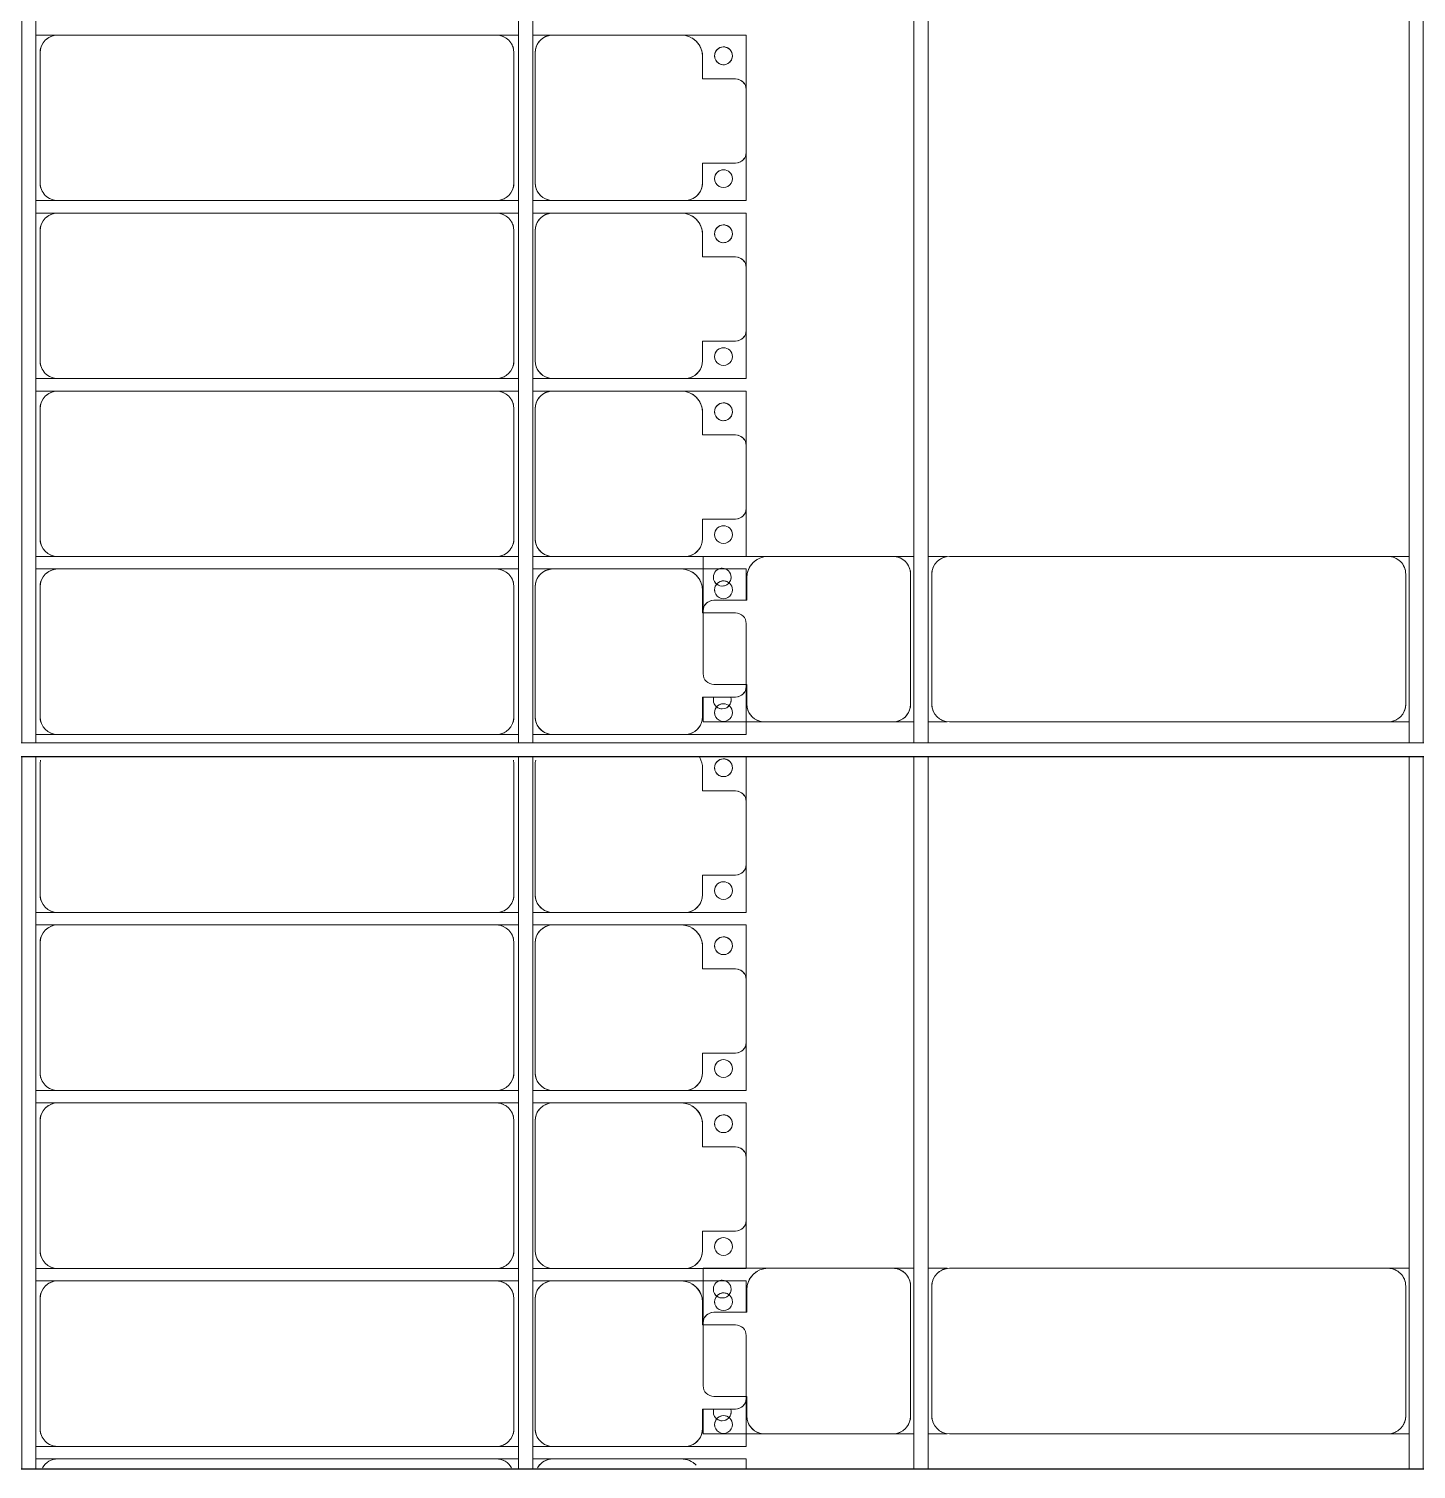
# Model space of a CAD drawing. Header units: millimetres. Extents: x -248177 to 167033, y 156986 to 268923.
# Drawn here: x -168838 to -164943, y 208419 to 212465 of the extents above; entities that cross this region are included whole.
import ezdxf

# ---------------------------------------------------------------- set-up
doc = ezdxf.new("R2010")
doc.units = ezdxf.units.MM
for name, color, linetype, lineweight in [('A-DETL-MBND', 5, 'Continuous', 9), ('A-GENM', 13, 'Continuous', 9), ('S-BEAM', 12, 'Continuous', 9)]:
    doc.layers.add(name, color=color, linetype=linetype, lineweight=lineweight)

# ---------------------------------------------------------------- blocks, each defined once
blk = doc.blocks.new('Dải phao đi lại kèm đỡ invester - DẢI PHAO ĐI LẠI-18009-BỐ TRÍ KHUNG KẾT CẤU BÈ PIN 02')
at = {"layer": 'A-DETL-MBND', "color": 8}
for p, q in [((21758.4, 1312.2), (21911.8, 1312.2)), ((21758.4, 1129.7), (21758.4, 1312.2)), ((21758.4, 1312.2), (21758.4, 1129.7)), ((21911.8, 1312.2), (21758.4, 1312.2)), ((22088.2, 1312.2), (21911.8, 1312.2)), ((22088.2, 1312.2), (22223.4, 1312.2)), ((22223.4, 1312.2), (22088.2, 1312.2)), ((22223.4, 1312.2), (22223.4, 1139.7)), ((22223.4, 1139.7), (22223.4, 1312.2)), ((22258.4, 1312.2), (22411.8, 1312.2)), ((22258.4, 1129.7), (22258.4, 1312.2)), ((22258.4, 1312.2), (22258.4, 1129.7)), ((22411.8, 1312.2), (22258.4, 1312.2)), ((22588.2, 1312.2), (22411.8, 1312.2)), ((22588.2, 1312.2), (22723.4, 1312.2)), ((22723.4, 1312.2), (22588.2, 1312.2)), ((22723.4, 1312.2), (22723.4, 1139.7)), ((22723.4, 1139.7), (22723.4, 1312.2)), ((22758.4, 1312.2), (22911.8, 1312.2)), ((22758.4, 1129.7), (22758.4, 1312.2)), ((22758.4, 1312.2), (22758.4, 1129.7)), ((22911.8, 1312.2), (22758.4, 1312.2)), ((23088.2, 1312.2), (22911.8, 1312.2)), ((23088.2, 1312.2), (23223.4, 1312.2)), ((23223.4, 1312.2), (23088.2, 1312.2)), ((23223.4, 1312.2), (23223.4, 1139.7)), ((23223.4, 1225), (23223.4, 1312.2)), ((23258.4, 1312.2), (23346.8, 1312.2)), ((23258.4, 1129.7), (23258.4, 1312.2)), ((23258.4, 1303), (23258.4, 1270.2)), ((23588.2, 1312.2), (23411.8, 1312.2)), ((23588.2, 1312.2), (23723.4, 1312.2)), ((23723.4, 1312.2), (23686.7, 1312.2)), ((23723.4, 1312.2), (23723.4, 1139.7)), ((23723.4, 1139.7), (23723.4, 1312.2)), ((23786.3, 1312.2), (23911.8, 1312.2)), ((23911.8, 1312.2), (23786.3, 1312.2)), ((24088.2, 1312.2), (23911.8, 1312.2)), ((24088.2, 1312.2), (24223.4, 1312.2)), ((24223.4, 1312.2), (24088.2, 1312.2)), ((24223.4, 1312.2), (24223.4, 1139.7)), ((24223.4, 1139.7), (24223.4, 1312.2)), ((24258.4, 1312.2), (24411.8, 1312.2)), ((24258.4, 1129.7), (24258.4, 1312.2)), ((24258.4, 1312.2), (24258.4, 1129.7)), ((24411.8, 1312.2), (24258.4, 1312.2)), ((24588.2, 1312.2), (24411.8, 1312.2)), ((24588.2, 1312.2), (24723.4, 1312.2)), ((24723.4, 1312.2), (24588.2, 1312.2)), ((24723.4, 1312.2), (24723.4, 1139.7)), ((24723.4, 1139.7), (24723.4, 1312.2)), ((24758.4, 1312.2), (24911.8, 1312.2)), ((24758.4, 1129.7), (24758.4, 1312.2)), ((24758.4, 1312.2), (24758.4, 1129.7)), ((24911.8, 1312.2), (24758.4, 1312.2)), ((25088.2, 1312.2), (24911.8, 1312.2)), ((25088.2, 1312.2), (25223.4, 1312.2)), ((25223.4, 1312.2), (25088.2, 1312.2)), ((25223.4, 1312.2), (25223.4, 1139.7)), ((25223.4, 1225), (25223.4, 1312.2)), ((25258.4, 1312.2), (25346.8, 1312.2)), ((25258.4, 1129.7), (25258.4, 1312.2)), ((25258.4, 1303), (25258.4, 1270.2)), ((25588.2, 1312.2), (25411.8, 1312.2)), ((25588.2, 1312.2), (25723.4, 1312.2)), ((25723.4, 1312.2), (25686.7, 1312.2)), ((25723.4, 1312.2), (25723.4, 1139.7)), ((25723.4, 1139.7), (25723.4, 1312.2)), ((25758.4, 1312.2), (25786.3, 1312.2)), ((25758.4, 1129.7), (25758.4, 1312.2)), ((25758.4, 1312.2), (25758.4, 1129.7)), ((25786.3, 1312.2), (25758.4, 1312.2)), ((21881.8, 1282.2), (21881.8, 1189.7)), ((22118.2, 1189.7), (22118.2, 1282.2)), ((22381.8, 1282.2), (22381.8, 1189.7)), ((22618.2, 1189.7), (22618.2, 1282.2)), ((22881.8, 1282.2), (22881.8, 1189.7)), ((23118.2, 1189.7), (23118.2, 1282.2)), ((23258.4, 1261.7), (23258.4, 1208.6)), ((23381.8, 1282.2), (23381.8, 1189.7)), ((23618.2, 1189.7), (23618.2, 1282.2)), ((23881.8, 1282.2), (23881.8, 1189.7)), ((24118.2, 1189.7), (24118.2, 1282.2)), ((24381.8, 1282.2), (24381.8, 1189.7)), ((24618.2, 1189.7), (24618.2, 1282.2)), ((24881.8, 1282.2), (24881.8, 1189.7)), ((25118.2, 1189.7), (25118.2, 1282.2)), ((25258.4, 1261.7), (25258.4, 1208.6)), ((25381.8, 1282.2), (25381.8, 1189.7)), ((25618.2, 1189.7), (25618.2, 1282.2)), ((21881.8, 1189.7), (21818.4, 1189.7)), ((22173.4, 1189.7), (22118.2, 1189.7)), ((22381.8, 1189.7), (22318.4, 1189.7)), ((22673.4, 1189.7), (22618.2, 1189.7)), ((22881.8, 1189.7), (22818.4, 1189.7)), ((23173.4, 1189.7), (23118.2, 1189.7)), ((23223.4, 1139.7), (23223.4, 1192.1)), ((23258.4, 1193.7), (23258.4, 1129.7)), ((23381.8, 1189.7), (23318.4, 1189.7)), ((23673.4, 1189.7), (23618.2, 1189.7)), ((23881.8, 1189.7), (23818.4, 1189.7)), ((24173.4, 1189.7), (24118.2, 1189.7)), ((24381.8, 1189.7), (24318.4, 1189.7)), ((24673.4, 1189.7), (24618.2, 1189.7)), ((24881.8, 1189.7), (24818.4, 1189.7)), ((25173.4, 1189.7), (25118.2, 1189.7)), ((25223.4, 1139.7), (25223.4, 1192.1)), ((25258.4, 1193.7), (25258.4, 1129.7)), ((25381.8, 1189.7), (25318.4, 1189.7)), ((25673.4, 1189.7), (25618.2, 1189.7)), ((22223.4, 769.7), (22223.4, 1139.7)), ((22723.4, 769.7), (22723.4, 1139.7)), ((23223.4, 769.7), (23223.4, 1139.7)), ((23723.4, 769.7), (23723.4, 1139.7)), ((24223.4, 769.7), (24223.4, 1139.7)), ((24723.4, 769.7), (24723.4, 1139.7)), ((25223.4, 769.7), (25223.4, 1139.7)), ((25723.4, 769.7), (25723.4, 1139.7)), ((21758.4, 1129.7), (21758.4, 769.7)), ((22258.4, 1129.7), (22258.4, 769.7)), ((22758.4, 1129.7), (22758.4, 769.7)), ((23258.4, 1129.7), (23258.4, 769.7)), ((24258.4, 1129.7), (24258.4, 769.7)), ((24758.4, 1129.7), (24758.4, 769.7)), ((25258.4, 1129.7), (25258.4, 769.7)), ((25758.4, 1129.7), (25758.4, 769.7)), ((21758.4, 713.2), (21758.4, 769.7)), ((21758.4, 713.2), (21758.4, 769.7)), ((22223.4, 769.7), (22223.4, 713.2)), ((22223.4, 769.7), (22223.4, 713.2)), ((22258.4, 713.2), (22258.4, 769.7)), ((22258.4, 713.2), (22258.4, 769.7)), ((22723.4, 769.7), (22723.4, 713.2)), ((22723.4, 769.7), (22723.4, 713.2)), ((22758.4, 713.2), (22758.4, 769.7)), ((22758.4, 713.2), (22758.4, 769.7)), ((23223.4, 769.7), (23223.4, 713.2)), ((23223.4, 769.7), (23223.4, 713.2)), ((23258.4, 713.2), (23258.4, 769.7)), ((23258.4, 713.2), (23258.4, 769.7)), ((23723.4, 769.7), (23723.4, 713.2)), ((23723.4, 769.7), (23723.4, 713.2)), ((24223.4, 769.7), (24223.4, 713.2)), ((24223.4, 769.7), (24223.4, 713.2)), ((24258.4, 713.2), (24258.4, 769.7)), ((24258.4, 713.2), (24258.4, 769.7)), ((24723.4, 769.7), (24723.4, 713.2)), ((24723.4, 769.7), (24723.4, 713.2)), ((24758.4, 713.2), (24758.4, 769.7)), ((24758.4, 713.2), (24758.4, 769.7)), ((25223.4, 769.7), (25223.4, 713.2)), ((25223.4, 769.7), (25223.4, 713.2)), ((25258.4, 713.2), (25258.4, 769.7)), ((25258.4, 713.2), (25258.4, 769.7)), ((25723.4, 769.7), (25723.4, 713.2)), ((25723.4, 769.7), (25723.4, 713.2)), ((25758.4, 713.2), (25758.4, 769.7)), ((25758.4, 713.2), (25758.4, 769.7)), ((21808.4, 719.7), (22173.4, 719.7)), ((22308.4, 719.7), (22673.4, 719.7)), ((22808.4, 719.7), (23173.4, 719.7)), ((23308.4, 719.7), (23673.4, 719.7)), ((23808.4, 719.7), (24173.4, 719.7)), ((24308.4, 719.7), (24673.4, 719.7)), ((24808.4, 719.7), (25173.4, 719.7)), ((25308.4, 719.7), (25673.4, 719.7)), ((21758.4, 610.3), (21758.4, 673.2)), ((21758.4, 610.3), (21758.4, 673.2)), ((22173.4, 660.3), (21808.4, 660.3)), ((22223.4, 673.2), (22223.4, 610.3)), ((22223.4, 673.2), (22223.4, 610.3)), ((22258.4, 610.3), (22258.4, 673.2)), ((22258.4, 610.3), (22258.4, 673.2)), ((22673.4, 660.3), (22308.4, 660.3)), ((22723.4, 673.2), (22723.4, 610.3)), ((22723.4, 673.2), (22723.4, 610.3)), ((22758.4, 610.3), (22758.4, 673.2)), ((22758.4, 610.3), (22758.4, 673.2)), ((23173.4, 660.3), (22808.4, 660.3)), ((23223.4, 673.2), (23223.4, 610.3)), ((23223.4, 673.2), (23223.4, 610.3)), ((23258.4, 610.3), (23258.4, 673.2)), ((23258.4, 610.3), (23258.4, 673.2)), ((23673.4, 660.3), (23308.4, 660.3)), ((23723.4, 673.2), (23723.4, 610.3)), ((23723.4, 673.2), (23723.4, 610.3)), ((24173.4, 660.3), (23808.4, 660.3)), ((24223.4, 673.2), (24223.4, 610.3)), ((24223.4, 673.2), (24223.4, 610.3)), ((24258.4, 610.3), (24258.4, 673.2)), ((24258.4, 610.3), (24258.4, 673.2)), ((24673.4, 660.3), (24308.4, 660.3)), ((24723.4, 673.2), (24723.4, 610.3)), ((24723.4, 673.2), (24723.4, 610.3)), ((24758.4, 610.3), (24758.4, 673.2)), ((24758.4, 610.3), (24758.4, 673.2)), ((25173.4, 660.3), (24808.4, 660.3)), ((25223.4, 673.2), (25223.4, 610.3)), ((25223.4, 673.2), (25223.4, 610.3)), ((25258.4, 610.3), (25258.4, 673.2)), ((25258.4, 610.3), (25258.4, 673.2)), ((25673.4, 660.3), (25308.4, 660.3)), ((25723.4, 673.2), (25723.4, 610.3)), ((25723.4, 673.2), (25723.4, 610.3)), ((25758.4, 610.3), (25758.4, 673.2)), ((25758.4, 610.3), (25758.4, 673.2)), ((21758.4, 610.3), (21758.4, -620.3)), ((22223.4, -620.3), (22223.4, 610.3)), ((22258.4, 610.3), (22258.4, -620.3)), ((22723.4, -620.3), (22723.4, 610.3)), ((22758.4, 610.3), (22758.4, -620.3)), ((23223.4, -620.3), (23223.4, 610.3)), ((23258.4, 610.3), (23258.4, -620.3)), ((23723.4, -620.3), (23723.4, 610.3)), ((24223.4, -620.3), (24223.4, 610.3)), ((24258.4, 610.3), (24258.4, -620.3)), ((24723.4, -620.3), (24723.4, 610.3)), ((24758.4, 610.3), (24758.4, -620.3)), ((25223.4, -620.3), (25223.4, 610.3)), ((25258.4, 610.3), (25258.4, -620.3)), ((25723.4, -620.3), (25723.4, 610.3)), ((25758.4, 610.3), (25758.4, -620.3)), ((21758.4, -681.8), (21758.4, -620.3)), ((21758.4, -681.8), (21758.4, -620.3)), ((22223.4, -620.3), (22223.4, -681.8)), ((22223.4, -620.3), (22223.4, -681.8)), ((22258.4, -681.8), (22258.4, -620.3)), ((22258.4, -681.8), (22258.4, -620.3)), ((22723.4, -620.3), (22723.4, -681.8)), ((22723.4, -620.3), (22723.4, -681.8)), ((22758.4, -681.8), (22758.4, -620.3)), ((22758.4, -681.8), (22758.4, -620.3)), ((23223.4, -620.3), (23223.4, -681.8)), ((23223.4, -620.3), (23223.4, -681.8)), ((23258.4, -681.8), (23258.4, -620.3)), ((23258.4, -681.8), (23258.4, -620.3)), ((23723.4, -620.3), (23723.4, -681.8)), ((23723.4, -620.3), (23723.4, -681.8)), ((24223.4, -620.3), (24223.4, -681.8)), ((24223.4, -620.3), (24223.4, -681.8)), ((24258.4, -681.8), (24258.4, -620.3)), ((24258.4, -681.8), (24258.4, -620.3)), ((24723.4, -620.3), (24723.4, -681.8)), ((24723.4, -620.3), (24723.4, -681.8)), ((24758.4, -681.8), (24758.4, -620.3)), ((24758.4, -681.8), (24758.4, -620.3)), ((25223.4, -620.3), (25223.4, -681.8)), ((25223.4, -620.3), (25223.4, -681.8)), ((25258.4, -681.8), (25258.4, -620.3)), ((25258.4, -681.8), (25258.4, -620.3)), ((25723.4, -620.3), (25723.4, -681.8)), ((25723.4, -620.3), (25723.4, -681.8)), ((25758.4, -681.8), (25758.4, -620.3)), ((25758.4, -681.8), (25758.4, -620.3)), ((21808.4, -670.3), (22173.4, -670.3)), ((22308.4, -670.3), (22673.4, -670.3)), ((22808.4, -670.3), (23173.4, -670.3)), ((23308.4, -670.3), (23673.4, -670.3)), ((23808.4, -670.3), (24173.4, -670.3)), ((24308.4, -670.3), (24673.4, -670.3)), ((24808.4, -670.3), (25173.4, -670.3)), ((25308.4, -670.3), (25673.4, -670.3))]:
    blk.add_line(p, q, dxfattribs=at)
for centre, radius, start, end in [((21911.8, 1282.2), 30, 90, 180), ((21911.8, 1282.2), 30, 105, 165), ((21911.8, 1282.2), 30, 135, 165), ((21911.8, 1282.2), 30, 135, 165), ((22088.2, 1282.2), 30, 360, 90), ((22088.2, 1282.2), 30, 60, 75), ((22088.2, 1282.2), 30, 15, 75), ((22088.2, 1282.2), 30, 60, 75), ((22088.2, 1282.2), 30, 15, 30), ((22088.2, 1282.2), 30, 15, 30), ((22411.8, 1282.2), 30, 90, 180), ((22411.8, 1282.2), 30, 105, 165), ((22411.8, 1282.2), 30, 135, 165), ((22411.8, 1282.2), 30, 135, 165), ((22588.2, 1282.2), 30, 0, 90), ((22588.2, 1282.2), 30, 60, 75), ((22588.2, 1282.2), 30, 15, 75), ((22588.2, 1282.2), 30, 60, 75), ((22588.2, 1282.2), 30, 15, 30), ((22588.2, 1282.2), 30, 15, 30), ((22911.8, 1282.2), 30, 90, 180), ((22911.8, 1282.2), 30, 105, 165), ((22911.8, 1282.2), 30, 135, 165), ((22911.8, 1282.2), 30, 135, 165), ((23088.2, 1282.2), 30, 360, 90), ((23088.2, 1282.2), 30, 60, 75), ((23088.2, 1282.2), 30, 15, 75), ((23088.2, 1282.2), 30, 60, 75), ((23088.2, 1282.2), 30, 15, 30), ((23088.2, 1282.2), 30, 15, 30), ((23411.8, 1282.2), 30, 90, 180), ((23588.2, 1282.2), 30, 0, 90), ((23588.2, 1282.2), 30, 15, 75), ((23911.8, 1282.2), 30, 90, 180), ((23911.8, 1282.2), 30, 105, 165), ((23911.8, 1282.2), 30, 135, 165), ((23911.8, 1282.2), 30, 135, 165), ((24088.2, 1282.2), 30, 360, 90), ((24088.2, 1282.2), 30, 60, 75), ((24088.2, 1282.2), 30, 15, 75), ((24088.2, 1282.2), 30, 60, 75), ((24088.2, 1282.2), 30, 15, 30), ((24088.2, 1282.2), 30, 15, 30), ((24411.8, 1282.2), 30, 90, 180), ((24411.8, 1282.2), 30, 105, 165), ((24411.8, 1282.2), 30, 135, 165), ((24411.8, 1282.2), 30, 135, 165), ((24588.2, 1282.2), 30, 360, 90), ((24588.2, 1282.2), 30, 60, 75), ((24588.2, 1282.2), 30, 15, 75), ((24588.2, 1282.2), 30, 60, 75), ((24588.2, 1282.2), 30, 15, 30), ((24588.2, 1282.2), 30, 15, 30), ((24911.8, 1282.2), 30, 90, 180), ((24911.8, 1282.2), 30, 105, 165), ((24911.8, 1282.2), 30, 135, 165), ((24911.8, 1282.2), 30, 135, 165), ((25088.2, 1282.2), 30, 360, 90), ((25088.2, 1282.2), 30, 60, 75), ((25088.2, 1282.2), 30, 15, 75), ((25088.2, 1282.2), 30, 60, 75), ((25088.2, 1282.2), 30, 15, 30), ((25088.2, 1282.2), 30, 15, 30), ((25411.8, 1282.2), 30, 90, 180), ((25588.2, 1282.2), 30, 360, 90), ((25588.2, 1282.2), 30, 15, 75), ((21816.8, 1248.6), 25, 90, 270), ((21816.8, 1248.6), 25, 90, 255), ((21816.8, 1248.6), 25, 270, 90), ((21816.8, 1248.6), 25, 300, 90), ((22161.8, 1248.6), 25, 90, 270), ((22161.8, 1248.6), 25, 90, 180), ((22161.8, 1248.6), 25, 270, 90), ((22161.8, 1248.6), 25, 270, 90), ((22316.8, 1248.6), 25, 90, 270), ((22316.8, 1248.6), 25, 90, 255), ((22316.8, 1248.6), 25, 270, 90), ((22316.8, 1248.6), 25, 300, 90), ((22661.8, 1248.6), 25, 90, 270), ((22661.8, 1248.6), 25, 90, 180), ((22661.8, 1248.6), 25, 270, 90), ((22661.8, 1248.6), 25, 270, 90), ((22816.8, 1248.6), 25, 90, 270), ((22816.8, 1248.6), 25, 90, 255), ((22816.8, 1248.6), 25, 270, 90), ((22816.8, 1248.6), 25, 300, 90), ((23161.8, 1248.6), 25, 90, 270), ((23161.8, 1248.6), 25, 90, 180), ((23161.8, 1248.6), 25, 270, 90), ((23161.8, 1248.6), 25, 270, 90), ((23316.8, 1248.6), 25, 90, 270), ((23316.8, 1248.6), 25, 148.2066, 255), ((23316.8, 1248.6), 25, 270, 90), ((23661.8, 1248.6), 25, 90, 270), ((23661.8, 1248.6), 25, 135, 180), ((23661.8, 1248.6), 25, 270, 90), ((23816.8, 1248.6), 25, 90, 270), ((23816.8, 1248.6), 25, 90, 255), ((23816.8, 1248.6), 25, 270, 90), ((23816.8, 1248.6), 25, 300, 90), ((24161.8, 1248.6), 25, 90, 270), ((24161.8, 1248.6), 25, 90, 180), ((24161.8, 1248.6), 25, 270, 90), ((24161.8, 1248.6), 25, 270, 90), ((24316.8, 1248.6), 25, 90, 270), ((24316.8, 1248.6), 25, 90, 255), ((24316.8, 1248.6), 25, 270, 90), ((24316.8, 1248.6), 25, 300, 90), ((24661.8, 1248.6), 25, 90, 270), ((24661.8, 1248.6), 25, 90, 180), ((24661.8, 1248.6), 25, 270, 90), ((24661.8, 1248.6), 25, 270, 90), ((24816.8, 1248.6), 25, 90, 270), ((24816.8, 1248.6), 25, 90, 255), ((24816.8, 1248.6), 25, 270, 90), ((24816.8, 1248.6), 25, 356.0401, 90), ((25161.8, 1248.6), 25, 90, 270), ((25161.8, 1248.6), 25, 90, 180), ((25161.8, 1248.6), 25, 270, 90), ((25161.8, 1248.6), 25, 270, 90), ((25316.8, 1248.6), 25, 90, 270), ((25316.8, 1248.6), 25, 148.2834, 255), ((25316.8, 1248.6), 25, 270, 90), ((25661.8, 1248.6), 25, 90, 270), ((25661.8, 1248.6), 25, 135, 180), ((25661.8, 1248.6), 25, 270, 90), ((21816.8, 1248.6), 25, 270, 285), ((22161.8, 1248.6), 25, 195, 255), ((22316.8, 1248.6), 25, 270, 285), ((22661.8, 1248.6), 25, 195, 255), ((22816.8, 1248.6), 25, 270, 285), ((23161.8, 1248.6), 25, 195, 255), ((23316.8, 1248.6), 25, 270, 285), ((23316.8, 1248.6), 25, 300, 315), ((23661.8, 1248.6), 25, 195, 255), ((23661.8, 1248.6), 25, 270, 285), ((23816.8, 1248.6), 25, 270, 285), ((24161.8, 1248.6), 25, 195, 255), ((24316.8, 1248.6), 25, 270, 285), ((24661.8, 1248.6), 25, 195, 255), ((24816.8, 1248.6), 25, 270, 285), ((24816.8, 1248.6), 25, 300, 345), ((25161.8, 1248.6), 25, 195, 255), ((25316.8, 1248.6), 25, 270, 285), ((25316.8, 1248.6), 25, 300, 315), ((25661.8, 1248.6), 25, 195, 255), ((25661.8, 1248.6), 25, 270, 285), ((21818.4, 1129.7), 60, 90, 180), ((21818.4, 1129.7), 60, 90, 150), ((22173.4, 1139.7), 50, 360, 90), ((22173.4, 1139.7), 50, 15, 90), ((22318.4, 1129.7), 60, 90, 180), ((22318.4, 1129.7), 60, 90, 150), ((22673.4, 1139.7), 50, 0, 90), ((22673.4, 1139.7), 50, 15, 90), ((22818.4, 1129.7), 60, 90, 180), ((22818.4, 1129.7), 60, 90, 150), ((23173.4, 1139.7), 50, 0, 90), ((23173.4, 1139.7), 50, 15, 90), ((23318.4, 1129.7), 60, 90, 180), ((23318.4, 1129.7), 60, 90, 150), ((23673.4, 1139.7), 50, 0, 90), ((23673.4, 1139.7), 50, 15, 90), ((23818.4, 1129.7), 60, 90, 120), ((23818.4, 1129.7), 60, 90, 120), ((24173.4, 1139.7), 50, 0, 90), ((24173.4, 1139.7), 50, 15, 90), ((24318.4, 1129.7), 60, 90, 180), ((24318.4, 1129.7), 60, 90, 150), ((24673.4, 1139.7), 50, 0, 90), ((24673.4, 1139.7), 50, 15, 90), ((24818.4, 1129.7), 60, 90, 180), ((24818.4, 1129.7), 60, 90, 150), ((25173.4, 1139.7), 50, 0, 90), ((25173.4, 1139.7), 50, 15, 90), ((25318.4, 1129.7), 60, 90, 180), ((25318.4, 1129.7), 60, 90, 150), ((25673.4, 1139.7), 50, 360, 90), ((25673.4, 1139.7), 50, 15, 90), ((25818.4, 1129.7), 60, 135, 180), ((25818.4, 1129.7), 60, 135, 150), ((21808.4, 769.7), 50, 180, 270), ((22173.4, 769.7), 50, 270, 360), ((22308.4, 769.7), 50, 180, 270), ((22673.4, 769.7), 50, 270, 360), ((22808.4, 769.7), 50, 180, 270), ((23173.4, 769.7), 50, 270, 0), ((23308.4, 769.7), 50, 180, 270), ((23673.4, 769.7), 50, 270, 0), ((24173.4, 769.7), 50, 270, 0), ((24308.4, 769.7), 50, 180, 270), ((24673.4, 769.7), 50, 270, 0), ((24808.4, 769.7), 50, 180, 270), ((25173.4, 769.7), 50, 270, 360), ((25308.4, 769.7), 50, 180, 270), ((25673.4, 769.7), 50, 270, 0), ((25808.4, 769.7), 50, 180, 240), ((21808.4, 769.7), 50, 195, 270), ((22173.4, 769.7), 50, 270, 345), ((22308.4, 769.7), 50, 195, 270), ((22673.4, 769.7), 50, 270, 345), ((22808.4, 769.7), 50, 195, 270), ((23173.4, 769.7), 50, 270, 345), ((23308.4, 769.7), 50, 195, 270), ((23673.4, 769.7), 50, 270, 345), ((24173.4, 769.7), 50, 270, 345), ((24308.4, 769.7), 50, 195, 270), ((24673.4, 769.7), 50, 270, 345), ((24808.4, 769.7), 50, 195, 270), ((25173.4, 769.7), 50, 270, 345), ((25308.4, 769.7), 50, 195, 270), ((25673.4, 769.7), 50, 270, 345), ((25808.4, 769.7), 50, 195, 240), ((23808.4, 769.7), 50, 255, 270), ((23808.4, 769.7), 50, 255, 270), ((21808.4, 610.3), 50, 90, 180), ((21808.4, 610.3), 50, 105, 120), ((22173.4, 610.3), 50, 0, 90), ((22173.4, 610.3), 50, 60, 90), ((22308.4, 610.3), 50, 90, 180), ((22308.4, 610.3), 50, 105, 120), ((22673.4, 610.3), 50, 0, 90), ((22673.4, 610.3), 50, 60, 90), ((22808.4, 610.3), 50, 90, 180), ((22808.4, 610.3), 50, 105, 120), ((23173.4, 610.3), 50, 360, 90), ((23173.4, 610.3), 50, 60, 90), ((23308.4, 610.3), 50, 90, 180), ((23308.4, 610.3), 50, 105, 120), ((23673.4, 610.3), 50, 0, 90), ((23673.4, 610.3), 50, 60, 90), ((23808.4, 610.3), 50, 90, 105), ((24173.4, 610.3), 50, 360, 90), ((24173.4, 610.3), 50, 60, 90), ((24308.4, 610.3), 50, 90, 180), ((24308.4, 610.3), 50, 105, 120), ((24673.4, 610.3), 50, 0, 90), ((24673.4, 610.3), 50, 60, 90), ((24808.4, 610.3), 50, 90, 180), ((24808.4, 610.3), 50, 105, 120), ((25173.4, 610.3), 50, 0, 90), ((25173.4, 610.3), 50, 60, 90), ((25308.4, 610.3), 50, 90, 180), ((25308.4, 610.3), 50, 105, 120), ((25673.4, 610.3), 50, 360, 90), ((25673.4, 610.3), 50, 60, 90), ((25808.4, 610.3), 50, 120, 180), ((21808.4, 610.3), 50, 150, 180), ((22173.4, 610.3), 50, 15, 30), ((22308.4, 610.3), 50, 150, 180), ((22673.4, 610.3), 50, 15, 30), ((22808.4, 610.3), 50, 150, 180), ((23173.4, 610.3), 50, 15, 30), ((23308.4, 610.3), 50, 150, 180), ((23673.4, 610.3), 50, 15, 30), ((24173.4, 610.3), 50, 15, 30), ((24308.4, 610.3), 50, 150, 180), ((24673.4, 610.3), 50, 15, 30), ((24808.4, 610.3), 50, 150, 180), ((25173.4, 610.3), 50, 15, 30), ((25308.4, 610.3), 50, 150, 180), ((25673.4, 610.3), 50, 15, 30), ((25808.4, 610.3), 50, 150, 180), ((21808.4, -620.3), 50, 180, 270), ((21808.4, -620.3), 50, 195, 225), ((22173.4, -620.3), 50, 270, 0), ((22173.4, -620.3), 50, 330, 0), ((22308.4, -620.3), 50, 180, 270), ((22308.4, -620.3), 50, 195, 225), ((22673.4, -620.3), 50, 270, 0), ((22673.4, -620.3), 50, 330, 0), ((22808.4, -620.3), 50, 180, 270), ((22808.4, -620.3), 50, 195, 225), ((23173.4, -620.3), 50, 270, 360), ((23173.4, -620.3), 50, 330, 360), ((23308.4, -620.3), 50, 180, 270), ((23308.4, -620.3), 50, 195, 225), ((23673.4, -620.3), 50, 270, 360), ((23673.4, -620.3), 50, 330, 360), ((24173.4, -620.3), 50, 270, 360), ((24173.4, -620.3), 50, 330, 0), ((24308.4, -620.3), 50, 180, 270), ((24308.4, -620.3), 50, 195, 225), ((24673.4, -620.3), 50, 270, 0), ((24673.4, -620.3), 50, 330, 0), ((24808.4, -620.3), 50, 180, 270), ((24808.4, -620.3), 50, 195, 225), ((25173.4, -620.3), 50, 270, 360), ((25173.4, -620.3), 50, 330, 0), ((25308.4, -620.3), 50, 180, 270), ((25308.4, -620.3), 50, 195, 225), ((25673.4, -620.3), 50, 270, 0), ((25673.4, -620.3), 50, 330, 0), ((25808.4, -620.3), 50, 180, 240), ((25808.4, -620.3), 50, 195, 225), ((21808.4, -620.3), 50, 240, 270), ((22173.4, -620.3), 50, 270, 300), ((22308.4, -620.3), 50, 240, 270), ((22673.4, -620.3), 50, 270, 300), ((22808.4, -620.3), 50, 240, 270), ((23173.4, -620.3), 50, 270, 300), ((23308.4, -620.3), 50, 240, 270), ((23673.4, -620.3), 50, 270, 300), ((23808.4, -620.3), 50, 255, 270), ((23808.4, -620.3), 50, 255, 270), ((24173.4, -620.3), 50, 270, 300), ((24308.4, -620.3), 50, 240, 270), ((24673.4, -620.3), 50, 270, 300), ((24808.4, -620.3), 50, 240, 270), ((25173.4, -620.3), 50, 270, 300), ((25308.4, -620.3), 50, 240, 270), ((25673.4, -620.3), 50, 270, 300)]:
    blk.add_arc(centre, radius, start, end, dxfattribs=at)
blk = doc.blocks.new('Dai phao do pin - DẢI PHAO ĐỠ PIN-V49-BỐ TRÍ KHUNG KẾT CẤU BÈ PIN 02')
at = {"layer": 'A-DETL-MBND', "color": 8}
for p, q in [((-1312.2, 241.6), (-1129.7, 241.6)), ((-1312.2, 88.2), (-1312.2, 241.6)), ((-1312.2, 241.6), (-1312.2, 204.7)), ((-1230, 241.6), (-1312.2, 241.6)), ((-1129.7, 241.6), (-1192.1, 241.6)), ((-779.7, 241.6), (-1129.7, 241.6)), ((-779.7, 241.6), (-720.3, 241.6)), ((-779.7, 241.6), (-720.3, 241.6)), ((-680.3, 241.6), (-627.3, 241.6)), ((-680.3, 241.6), (-627.3, 241.6)), ((610.3, 241.6), (-620.3, 241.6)), ((610.3, 241.6), (669.7, 241.6)), ((610.3, 241.6), (669.7, 241.6)), ((-1189.7, 181.6), (-1189.7, 118.2)), ((-729.7, -173.4), (-729.7, 191.6)), ((-670.3, 191.6), (-670.3, -173.4)), ((660.3, -173.4), (660.3, 191.6)), ((-1312.2, 88.2), (-1312.2, -88.2)), ((-1189.7, 118.2), (-1282.2, 118.2)), ((-1282.2, -118.2), (-1189.7, -118.2)), ((-1189.7, -118.2), (-1189.7, -173.4)), ((-1312.2, -223.4), (-1312.2, -153.2)), ((-1139.7, -223.4), (-1312.2, -223.4)), ((-1294.1, -223.4), (-1271, -223.4)), ((-1252.8, -223.4), (-1213.5, -223.4)), ((-1194.1, -223.4), (-1139.7, -223.4)), ((-1139.7, -223.4), (-779.7, -223.4)), ((-720.3, -223.4), (-779.7, -223.4)), ((-720.3, -223.4), (-779.7, -223.4)), ((-627.3, -223.4), (-680.3, -223.4)), ((-627.3, -223.4), (-680.3, -223.4)), ((-620.3, -223.4), (610.3, -223.4)), ((669.7, -223.4), (610.3, -223.4)), ((669.7, -223.4), (610.3, -223.4))]:
    blk.add_line(p, q, dxfattribs=at)
for centre, radius, start, end in [((-1258.6, 183.2), 25, 0, 180), ((-1258.6, 183.2), 25, 90, 120), ((-1129.7, 181.6), 60, 90, 180), ((-1129.7, 181.6), 60, 120, 180), ((-779.7, 191.6), 50, 360, 90), ((-779.7, 191.6), 50, 360, 75), ((-620.3, 191.6), 50, 90, 180), ((-620.3, 191.6), 50, 150, 180), ((-620.3, 191.6), 50, 105, 135), ((610.3, 191.6), 50, 360, 90), ((610.3, 191.6), 50, 60, 90), ((610.3, 191.6), 50, 15, 30), ((-1258.6, 183.2), 25, 180, 0), ((-1258.6, 183.2), 25, 210, 300), ((-1258.6, 183.2), 25, 330, 360), ((-1282.2, 88.2), 30, 90, 180), ((-1282.2, 88.2), 30, 105, 165), ((-1282.2, -88.2), 30, 180, 270), ((-1258.6, -161.8), 25, 165, 180), ((-1258.6, -161.8), 25, 180, 0), ((-1258.6, -161.8), 25, 285, 0), ((-1258.6, -161.8), 25, 0, 15), ((-1258.6, -161.8), 25, 195, 270), ((-1139.7, -173.4), 50, 180, 270), ((-1139.7, -173.4), 50, 180, 255), ((-779.7, -173.4), 50, 270, 360), ((-779.7, -173.4), 50, 285, 360), ((-620.3, -173.4), 50, 180, 270), ((-620.3, -173.4), 50, 180, 210), ((610.3, -173.4), 50, 270, 360), ((610.3, -173.4), 50, 330, 360), ((-620.3, -173.4), 50, 240, 255), ((610.3, -173.4), 50, 285, 300)]:
    blk.add_arc(centre, radius, start, end, dxfattribs=at)
blk = doc.blocks.new('Dai phao do pin - DẢI PHAO ĐỠ PIN-V50-BỐ TRÍ KHUNG KẾT CẤU BÈ PIN 02')
at = {"layer": 'A-DETL-MBND', "color": 8}
for p, q in [((-1312.2, 241.6), (-1129.7, 241.6)), ((-1312.2, 88.2), (-1312.2, 241.6)), ((-1312.2, 241.6), (-1312.2, 204.7)), ((-1230, 241.6), (-1312.2, 241.6)), ((-1129.7, 241.6), (-1192.1, 241.6)), ((-779.7, 241.6), (-1129.7, 241.6)), ((-779.7, 241.6), (-720.3, 241.6)), ((-779.7, 241.6), (-720.3, 241.6)), ((-680.3, 241.6), (-627.2, 241.6)), ((-680.3, 241.6), (-627.2, 241.6)), ((610.3, 241.6), (-620.3, 241.6)), ((610.3, 241.6), (669.7, 241.6)), ((610.3, 241.6), (669.7, 241.6)), ((-1189.7, 181.6), (-1189.7, 118.2)), ((-729.7, -173.4), (-729.7, 191.6)), ((-670.3, 191.6), (-670.3, -173.4)), ((660.3, -173.4), (660.3, 191.6)), ((-1312.2, 88.2), (-1312.2, -88.2)), ((-1189.7, 118.2), (-1282.2, 118.2)), ((-1282.2, -118.2), (-1189.7, -118.2)), ((-1189.7, -118.2), (-1189.7, -173.4)), ((-1312.2, -223.4), (-1312.2, -153.2)), ((-1139.7, -223.4), (-1312.2, -223.4)), ((-1294.1, -223.4), (-1271, -223.4)), ((-1252.8, -223.4), (-1213.5, -223.4)), ((-1194.1, -223.4), (-1139.7, -223.4)), ((-1139.7, -223.4), (-779.7, -223.4)), ((-720.3, -223.4), (-779.7, -223.4)), ((-720.3, -223.4), (-779.7, -223.4)), ((-627.2, -223.4), (-680.3, -223.4)), ((-627.2, -223.4), (-680.3, -223.4)), ((-620.3, -223.4), (610.3, -223.4)), ((669.7, -223.4), (610.3, -223.4)), ((669.7, -223.4), (610.3, -223.4))]:
    blk.add_line(p, q, dxfattribs=at)
for centre, radius, start, end in [((-1258.6, 183.2), 25, 0, 180), ((-1258.6, 183.2), 25, 90, 120), ((-1129.7, 181.6), 60, 90, 180), ((-1129.7, 181.6), 60, 120, 180), ((-779.7, 191.6), 50, 360, 90), ((-779.7, 191.6), 50, 360, 75), ((-620.3, 191.6), 50, 90, 180), ((-620.3, 191.6), 50, 150, 180), ((-620.3, 191.6), 50, 105, 135), ((610.3, 191.6), 50, 360, 90), ((610.3, 191.6), 50, 60, 90), ((610.3, 191.6), 50, 15, 30), ((-1258.6, 183.2), 25, 180, 0), ((-1258.6, 183.2), 25, 210, 300), ((-1258.6, 183.2), 25, 330, 360), ((-1282.2, 88.2), 30, 90, 180), ((-1282.2, 88.2), 30, 105, 165), ((-1282.2, -88.2), 30, 180, 270), ((-1258.6, -161.8), 25, 165, 180), ((-1258.6, -161.8), 25, 180, 0), ((-1258.6, -161.8), 25, 285, 0), ((-1258.6, -161.8), 25, 0, 15), ((-1258.6, -161.8), 25, 195, 270), ((-1139.7, -173.4), 50, 180, 270), ((-1139.7, -173.4), 50, 180, 255), ((-779.7, -173.4), 50, 270, 360), ((-779.7, -173.4), 50, 285, 360), ((-620.3, -173.4), 50, 180, 270), ((-620.3, -173.4), 50, 180, 210), ((610.3, -173.4), 50, 270, 360), ((610.3, -173.4), 50, 330, 360), ((-620.3, -173.4), 50, 240, 255), ((610.3, -173.4), 50, 285, 300)]:
    blk.add_arc(centre, radius, start, end, dxfattribs=at)
blk = doc.blocks.new('Dầm C52 - Dầm C52-24593-BỐ TRÍ KHUNG KẾT CẤU BÈ PIN 02')
at = {"layer": 'S-BEAM', "color": 1}
for p, q in [((-4178.2, 20), (-2178.2, 20)), ((-2138.2, 20), (3821.8, 20)), ((-2178.2, -20), (-4178.2, -20)), ((3821.8, -20), (-2138.2, -20))]:
    blk.add_line(p, q, dxfattribs=at)
blk = doc.blocks.new('Dầm C52 - Hộp 40x60-16517-BỐ TRÍ KHUNG KẾT CẤU BÈ PIN 02')
at = {"layer": 'S-BEAM', "color": 3, "lineweight": 25}
for p, q in [((-109999.4, 20), (109999.4, 20)), ((109999.4, -20), (-109999.4, -20))]:
    blk.add_line(p, q, dxfattribs=at)
blk = doc.blocks.new('HOBANMONG_BEPIN 2_rvt-1-BỐ TRÍ KHUNG KẾT CẤU BÈ PIN 02')
at = {"layer": 'A-GENM', "lineweight": 9}
for name, p, rotation in [('Dải phao đi lại kèm đỡ invester - DẢI PHAO ĐI LẠI-18009-BỐ TRÍ KHUNG KẾT CẤU BÈ PIN 02', (-168136.4, 234206.3), 270.0007586098934), ('Dai phao do pin - DẢI PHAO ĐỠ PIN-V50-BỐ TRÍ KHUNG KẾT CẤU BÈ PIN 02', (-165632.5, 210741.8), 0.0007586094741477002), ('Dai phao do pin - DẢI PHAO ĐỠ PIN-V49-BỐ TRÍ KHUNG KẾT CẤU BÈ PIN 02', (-165632.5, 208741.8), 0.0007586094741477002)]:
    blk.add_blockref(name, p, dxfattribs=dict(at, rotation=rotation))
at = {"layer": 'S-BEAM', "lineweight": 9}
for name, p, rotation in [('Dầm C52 - Dầm C52-24593-BỐ TRÍ KHUNG KẾT CẤU BÈ PIN 02', (-168837.9, 212598.2), 90.00075860989138), ('Dầm C52 - Dầm C52-24593-BỐ TRÍ KHUNG KẾT CẤU BÈ PIN 02', (-167442.9, 212598.3), 90.00075860989138), ('Dầm C52 - Dầm C52-24593-BỐ TRÍ KHUNG KẾT CẤU BÈ PIN 02', (-166332.9, 212598.3), 90.00075860989138), ('Dầm C52 - Dầm C52-24593-BỐ TRÍ KHUNG KẾT CẤU BÈ PIN 02', (-164942.9, 212598.3), 90.00075860989138), ('Dầm C52 - Hộp 40x60-16517-BỐ TRÍ KHUNG KẾT CẤU BÈ PIN 02', (-131154.6, 210440.5), 0.0007586094741477002), ('Dầm C52 - Hộp 40x60-16517-BỐ TRÍ KHUNG KẾT CẤU BÈ PIN 02', (-131154.6, 208400.5), 0.0007586094741477002)]:
    blk.add_blockref(name, p, dxfattribs=dict(at, rotation=rotation))

msp = doc.modelspace()

# ---------------------------------------------------------------- block references
at = {"lineweight": 5}
msp.add_blockref('HOBANMONG_BEPIN 2_rvt-1-BỐ TRÍ KHUNG KẾT CẤU BÈ PIN 02', (0, 0), dxfattribs=at)

doc.saveas('drawing.dxf')
